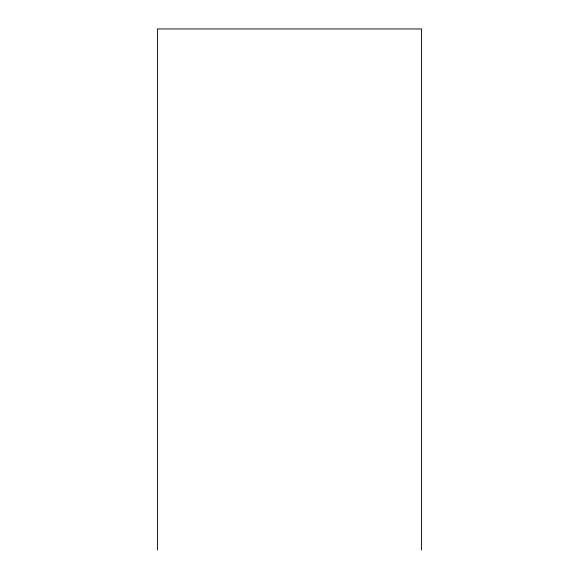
<?xml version="1.0" encoding="UTF-8"?>
<svg xmlns="http://www.w3.org/2000/svg" width="579" height="579" viewBox="0 0 579 579"><rect width="100%" height="100%" fill="white"/><g stroke="black" fill="none" stroke-linecap="round" stroke-linejoin="round"><path stroke-width="0.87" d="M421.541 550.05L421.541 28.95L157.459 28.95L157.459 550.05"/></g></svg>
